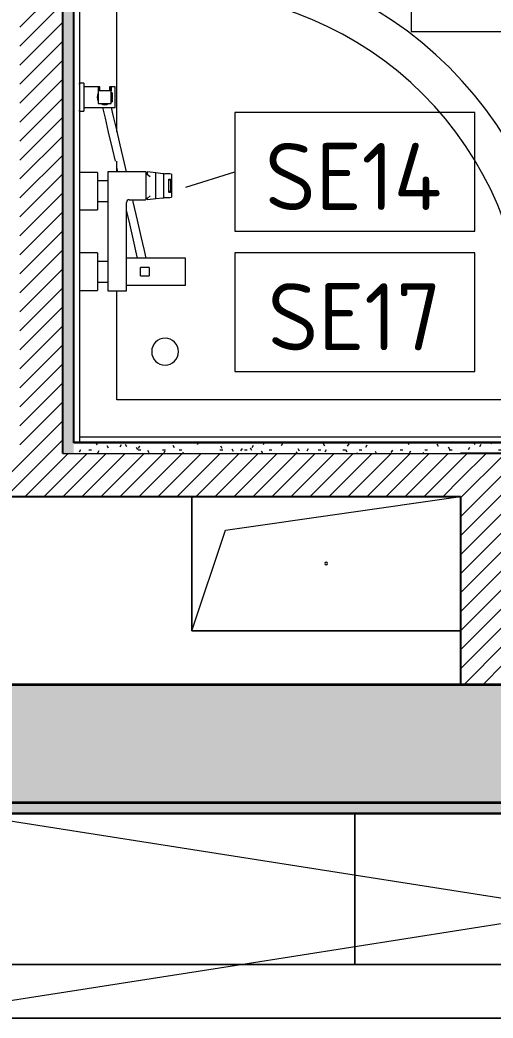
# Model space of a CAD drawing. Header units: millimetres. Extents: x 39815 to 261742, y -8553 to 29000.
# Drawn here: x 97555 to 98436, y 4778 to 6638 of the extents above; entities that cross this region are included whole.
import ezdxf

# ---------------------------------------------------------------- set-up
doc = ezdxf.new("R2010")
doc.units = ezdxf.units.MM
for name, color, linetype, lineweight in [('A-GENM', 7, 'Continuous', 9), ('A-WALL-2', 7, 'Continuous', 9), ('I-FURN', 7, 'Continuous', 9), ('I-WALL', 7, 'Continuous', 9), ('P-SANR-FIXT-IDEN', 7, 'Continuous', 9)]:
    doc.layers.add(name, color=color, linetype=linetype, lineweight=lineweight)
for name, color, linetype, lineweight, true_color in [('A-WALL-1', 7, 'Continuous', 25, 0x3c3c3c), ('A-WALL-3', 7, 'Continuous', 35, 0x3c3c3c), ('A-WALL-FNSH-1', 7, 'Continuous', 15, 0x3c3c3c), ('P-SANR-FIXT-1', 7, 'Continuous', 15, 0x4994b4)]:
    doc.layers.add(name, color=color, linetype=linetype, lineweight=lineweight, true_color=true_color)
doc.styles.add('GOST Common', font='GOST_Common.ttf', dxfattribs={"height": 125})
pattern_1 = [(45, (-14604.555, 0), (-17.6776695, 17.6776695), [])]
pattern_2 = [(0, (-14604.555, 0), (60.96, 15.24), [5.029, -40.691, 5.029, -40.691, -243.84]), (0, (-14604.555, 0), (60.96, 15.24), [-91.44, 5.029, -86.411, 5.029, -40.691, -106.68]), (0, (-14604.555, 0), (60.96, 15.24), [-228.6, 5.029, -25.451, 5.029, -71.171]), (120, (-14581.695, 7.62), (-43.6782272, 45.1729086), [5.029, -40.691, 5.029, -40.691, -243.84]), (120, (-14581.695, 7.62), (-43.6782272, 45.1729086), [-91.44, 5.029, -86.411, 5.029, -40.691, -106.68]), (120, (-14581.695, 7.62), (-43.6782272, 45.1729086), [-228.6, 5.029, -25.451, 5.029, -71.171]), (240, (-14574.075, 38.1), (-17.2817728, -60.4129086), [5.029, -40.691, 5.029, -40.691, -243.84]), (240, (-14574.075, 38.1), (-17.2817728, -60.4129086), [-91.44, 5.029, -86.411, 5.029, -40.691, -106.68]), (240, (-14574.075, 38.1), (-17.2817728, -60.4129086), [-228.6, 5.029, -25.451, 5.029, -71.171])]

# ---------------------------------------------------------------- blocks, each defined once
blk = doc.blocks.new('GM_Отверстие прямоугольное _в плите_ - Отверстие-20657929-Фрагмент 2_11')
at = {"layer": 'A-GENM'}
for p, q in [((-250, -125), (-250, 125)), ((-250, 125), (-250, -125)), ((-187.5, 62.5), (250, 125)), ((-250, -125), (-187.5, 62.5)), ((250, -125), (-250, -125)), ((-250, -125), (250, -125))]:
    blk.add_line(p, q, dxfattribs=at)
for start, end in [(360, 180), (180, 360)]:
    blk.add_arc((0, 0), 2.5, start, end, dxfattribs=at)
blk = doc.blocks.new('Шкаф параметрический - 1_33-25588469-Фрагмент 2_11')
at = {"layer": 'I-FURN'}
for p, q in [((117.3, 381.6), (1912.5, 100)), ((637.5, 100), (2432.7, 381.6)), ((0, 0), (637.5, 100)), ((0, 0), (2550, 0)), ((2550, 0), (0, 0))]:
    blk.add_line(p, q, dxfattribs=at)
blk = doc.blocks.new('поддон угловой - 900х900-30799906-Фрагмент 2_11')
at = {"layer": 'P-SANR-FIXT-1'}
for p, q in [((-270, 450), (-449, 450)), ((-380, 119.2), (-380, 380)), ((-380, 380), (-270, 380)), ((-380, 45), (-380, 65.1)), ((-380, -380), (-380, -177)), ((380, -270), (380, -380)), ((450, -291.4), (450, -270)), ((380, -380), (-380, -380)), ((371, -450), (415.1, -450))]:
    blk.add_line(p, q, dxfattribs=at)
for centre, radius, start, end in [((-270, -270), 720, 360, 90), ((-270, -270), 650, 0, 90), ((-290, -290), 25, 90, 270), ((-290, -290), 25, 270, 90)]:
    blk.add_arc(centre, radius, start, end, dxfattribs=at)
blk = doc.blocks.new('Смеситель для ванны с душевым гарнитуром - Смеситель для ванны с душевым гарнитуром-30756537-Фрагмент 2_11')
at = {"layer": 'P-SANR-FIXT-1'}
for p, q in [((112279, 6519.8), (112271, 6519.8)), ((112271, 6518.2), (112271, 6519.8)), ((112271, 6519.8), (112271, 6519.6)), ((112279, 6519.6), (112279, 6519.8)), ((112279, 6519.8), (112279, 6518.2)), ((112279, 6518.2), (112279, 6469.4)), ((112306.3, 6513), (112279, 6513)), ((112308.3, 6513), (112306.3, 6513)), ((112306.3, 6513), (112306.3, 6505.8)), ((112306.3, 6505.8), (112306.3, 6513)), ((112308.8, 6505.8), (112308.8, 6512.5)), ((112326.8, 6512.5), (112326.8, 6505.8)), ((112329.5, 6513), (112327.3, 6513)), ((112329.5, 6505.8), (112329.5, 6513)), ((112337, 6513), (112329.5, 6513)), ((112329.5, 6513), (112329.5, 6505.8)), ((112337, 6474.5), (112337, 6513)), ((112329.8, 6505.8), (112305.8, 6505.8)), ((112305.8, 6505.8), (112305.8, 6481.8)), ((112329.8, 6481.8), (112329.8, 6505.8)), ((112331.3, 6502.2), (112329.8, 6502.2)), ((112331.3, 6502.2), (112329.8, 6502.2)), ((112331.3, 6502.2), (112329.8, 6502.2)), ((112331.3, 6502.2), (112329.8, 6502.2)), ((112331.3, 6502.2), (112329.8, 6502.2)), ((112331.3, 6502.2), (112329.8, 6502.2)), ((112331.3, 6502.2), (112329.8, 6502.2)), ((112331.3, 6502.2), (112329.8, 6502.2)), ((112329.8, 6499), (112331.3, 6499)), ((112329.8, 6499), (112331.3, 6499)), ((112329.8, 6499), (112331.3, 6499)), ((112329.8, 6499), (112331.3, 6499)), ((112329.8, 6499), (112331.3, 6499)), ((112329.8, 6499), (112331.3, 6499)), ((112329.8, 6499), (112331.3, 6499)), ((112329.8, 6499), (112331.3, 6499)), ((112331.3, 6497.7), (112329.8, 6497.7)), ((112331.3, 6497.7), (112329.8, 6497.7)), ((112331.3, 6497.7), (112329.8, 6497.7)), ((112331.3, 6497.7), (112329.8, 6497.7)), ((112331.3, 6497.7), (112329.8, 6497.7)), ((112331.3, 6497.7), (112329.8, 6497.7)), ((112331.3, 6497.7), (112329.8, 6497.7)), ((112331.3, 6497.7), (112329.8, 6497.7)), ((112329.8, 6494.4), (112331.3, 6494.4)), ((112329.8, 6494.4), (112331.3, 6494.4)), ((112329.8, 6494.4), (112331.3, 6494.4)), ((112329.8, 6494.4), (112331.3, 6494.4)), ((112329.8, 6494.4), (112331.3, 6494.4)), ((112329.8, 6494.4), (112331.3, 6494.4)), ((112329.8, 6494.4), (112331.3, 6494.4)), ((112329.8, 6494.4), (112331.3, 6494.4)), ((112331.3, 6493.2), (112329.8, 6493.2)), ((112331.3, 6493.2), (112329.8, 6493.2)), ((112331.3, 6493.2), (112329.8, 6493.2)), ((112331.3, 6493.2), (112329.8, 6493.2)), ((112331.3, 6493.2), (112329.8, 6493.2)), ((112331.3, 6493.2), (112329.8, 6493.2)), ((112331.3, 6493.2), (112329.8, 6493.2)), ((112331.3, 6493.2), (112329.8, 6493.2)), ((112329.8, 6489.9), (112331.3, 6489.9)), ((112329.8, 6489.9), (112331.3, 6489.9)), ((112329.8, 6489.9), (112331.3, 6489.9)), ((112329.8, 6489.9), (112331.3, 6489.9)), ((112329.8, 6489.9), (112331.3, 6489.9)), ((112329.8, 6489.9), (112331.3, 6489.9)), ((112329.8, 6489.9), (112331.3, 6489.9)), ((112329.8, 6489.9), (112331.3, 6489.9)), ((112331.3, 6502.2), (112331.3, 6499)), ((112331.3, 6499), (112331.3, 6502.2)), ((112331.3, 6502.2), (112331.3, 6499)), ((112331.3, 6499), (112331.3, 6502.2)), ((112331.3, 6502.2), (112331.3, 6499)), ((112331.3, 6499), (112331.3, 6502.2)), ((112331.3, 6502.2), (112331.3, 6499)), ((112331.3, 6499), (112331.3, 6502.2)), ((112331.3, 6502.2), (112331.3, 6499)), ((112331.3, 6499), (112331.3, 6502.2)), ((112331.3, 6502.2), (112331.3, 6499)), ((112331.3, 6499), (112331.3, 6502.2)), ((112331.3, 6502.2), (112331.3, 6499)), ((112331.3, 6499), (112331.3, 6502.2)), ((112331.3, 6502.2), (112331.3, 6499)), ((112331.3, 6499), (112331.3, 6502.2)), ((112331.3, 6497.7), (112331.3, 6494.4)), ((112331.3, 6494.4), (112331.3, 6497.7)), ((112331.3, 6497.7), (112331.3, 6494.4)), ((112331.3, 6494.4), (112331.3, 6497.7)), ((112331.3, 6497.7), (112331.3, 6494.4)), ((112331.3, 6494.4), (112331.3, 6497.7)), ((112331.3, 6497.7), (112331.3, 6494.4)), ((112331.3, 6494.4), (112331.3, 6497.7)), ((112331.3, 6497.7), (112331.3, 6494.4)), ((112331.3, 6494.4), (112331.3, 6497.7)), ((112331.3, 6497.7), (112331.3, 6494.4)), ((112331.3, 6494.4), (112331.3, 6497.7)), ((112331.3, 6497.7), (112331.3, 6494.4)), ((112331.3, 6494.4), (112331.3, 6497.7)), ((112331.3, 6497.7), (112331.3, 6494.4)), ((112331.3, 6494.4), (112331.3, 6497.7)), ((112331.3, 6493.2), (112331.3, 6489.9)), ((112331.3, 6489.9), (112331.3, 6493.2)), ((112331.3, 6493.2), (112331.3, 6489.9)), ((112331.3, 6489.9), (112331.3, 6493.2)), ((112331.3, 6493.2), (112331.3, 6489.9)), ((112331.3, 6489.9), (112331.3, 6493.2)), ((112331.3, 6493.2), (112331.3, 6489.9)), ((112331.3, 6489.9), (112331.3, 6493.2)), ((112331.3, 6493.2), (112331.3, 6489.9)), ((112331.3, 6489.9), (112331.3, 6493.2)), ((112331.3, 6493.2), (112331.3, 6489.9)), ((112331.3, 6489.9), (112331.3, 6493.2)), ((112331.3, 6493.2), (112331.3, 6489.9)), ((112331.3, 6489.9), (112331.3, 6493.2)), ((112331.3, 6493.2), (112331.3, 6489.9)), ((112331.3, 6489.9), (112331.3, 6493.2)), ((112279, 6474.5), (112337, 6474.5)), ((112305.8, 6481.8), (112329.8, 6481.8)), ((112331.3, 6488.6), (112329.8, 6488.6)), ((112331.3, 6488.6), (112329.8, 6488.6)), ((112331.3, 6488.6), (112329.8, 6488.6)), ((112331.3, 6488.6), (112329.8, 6488.6)), ((112331.3, 6488.6), (112329.8, 6488.6)), ((112331.3, 6488.6), (112329.8, 6488.6)), ((112331.3, 6488.6), (112329.8, 6488.6)), ((112331.3, 6488.6), (112329.8, 6488.6)), ((112329.8, 6485.4), (112331.3, 6485.4)), ((112329.8, 6485.4), (112331.3, 6485.4)), ((112329.8, 6485.4), (112331.3, 6485.4)), ((112329.8, 6485.4), (112331.3, 6485.4)), ((112329.8, 6485.4), (112331.3, 6485.4)), ((112329.8, 6485.4), (112331.3, 6485.4)), ((112329.8, 6485.4), (112331.3, 6485.4)), ((112329.8, 6485.4), (112331.3, 6485.4)), ((112331.3, 6488.6), (112331.3, 6485.4)), ((112331.3, 6485.4), (112331.3, 6488.6)), ((112331.3, 6488.6), (112331.3, 6485.4)), ((112331.3, 6485.4), (112331.3, 6488.6)), ((112331.3, 6488.6), (112331.3, 6485.4)), ((112331.3, 6485.4), (112331.3, 6488.6)), ((112331.3, 6488.6), (112331.3, 6485.4)), ((112331.3, 6485.4), (112331.3, 6488.6)), ((112331.3, 6488.6), (112331.3, 6485.4)), ((112331.3, 6485.4), (112331.3, 6488.6)), ((112331.3, 6488.6), (112331.3, 6485.4)), ((112331.3, 6485.4), (112331.3, 6488.6)), ((112331.3, 6488.6), (112331.3, 6485.4)), ((112331.3, 6485.4), (112331.3, 6488.6)), ((112331.3, 6488.6), (112331.3, 6485.4)), ((112331.3, 6485.4), (112331.3, 6488.6)), ((112271, 6467.8), (112271, 6469.4)), ((112271, 6468), (112271, 6467.8)), ((112271, 6467.8), (112279, 6467.8)), ((112279, 6469.4), (112279, 6467.8)), ((112279, 6467.8), (112279, 6468)), ((112342, 6354.8), (112340, 6363.3)), ((112304, 6353.8), (112271, 6353.8)), ((112304, 6353.8), (112271, 6353.8)), ((112304, 6353.8), (112304, 6283.8)), ((112304, 6353.8), (112304, 6283.8)), ((112323.3, 6353.8), (112323.3, 6133.8)), ((112323.3, 6353.8), (112323.3, 6133.8)), ((112393.8, 6354.8), (112324.3, 6354.8)), ((112393.8, 6354.8), (112324.3, 6354.8)), ((112394.8, 6303.8), (112394.8, 6353.8)), ((112394.8, 6303.8), (112394.8, 6353.8)), ((112394.8, 6351.4), (112402.6, 6346)), ((112396.6, 6354.7), (112397.4, 6354.7)), ((112396.6, 6354.7), (112396.6, 6349.6)), ((112413.1, 6352.8), (112397.4, 6354.7)), ((112413.1, 6304.8), (112413.1, 6352.8)), ((112425.9, 6351.2), (112413.1, 6352.8)), ((112427.5, 6351), (112425.9, 6351.2)), ((112427.5, 6306.6), (112427.5, 6351)), ((112429.8, 6350.7), (112427.5, 6351)), ((112438.7, 6350.8), (112429.8, 6350.8)), ((112437.5, 6341.3), (112440, 6341.3)), ((112438.2, 6340.5), (112438.2, 6341.3)), ((112442.1, 6350.3), (112438.7, 6350.8)), ((112442.1, 6350.3), (112442.1, 6307.3)), ((112323.3, 6338), (112304, 6338)), ((112437.2, 6318.4), (112437.2, 6339.2)), ((112440.2, 6339.2), (112437.2, 6339.2)), ((112440.2, 6339.2), (112440.2, 6318.4)), ((112396.6, 6305.8), (112396.6, 6302.9)), ((112397.4, 6302.9), (112396.6, 6302.9)), ((112397.4, 6302.9), (112413.1, 6304.8)), ((112413.1, 6304.8), (112425.9, 6306.4)), ((112425.9, 6306.4), (112427.5, 6306.6)), ((112427.5, 6306.6), (112429.8, 6306.8)), ((112429.8, 6306.8), (112438.7, 6306.8)), ((112440.2, 6318.4), (112437.2, 6318.4)), ((112440, 6316.3), (112437.5, 6316.3)), ((112438.2, 6316.3), (112438.2, 6317.1)), ((112438.7, 6306.8), (112442.1, 6307.3)), ((112304, 6299.5), (112323.3, 6299.5)), ((112358.3, 6133.8), (112358.3, 6297.8)), ((112358.3, 6133.8), (112358.3, 6297.8)), ((112363.3, 6302.8), (112393.8, 6302.8)), ((112363.3, 6302.8), (112393.8, 6302.8)), ((112271, 6283.8), (112304, 6283.8)), ((112271, 6283.8), (112304, 6283.8)), ((112304, 6203.8), (112271, 6203.8)), ((112304, 6203.8), (112271, 6203.8)), ((112304, 6203.8), (112304, 6133.8)), ((112304, 6203.8), (112304, 6133.8)), ((112467.8, 6193.8), (112358.3, 6193.8)), ((112468.3, 6144.3), (112468.3, 6193.3)), ((112323.3, 6188), (112304, 6188)), ((112400.3, 6176.8), (112384.3, 6176.8)), ((112384.3, 6176.3), (112384.3, 6176.8)), ((112384.3, 6176.8), (112384.3, 6176.7)), ((112384.3, 6161.3), (112384.3, 6176.3)), ((112400.3, 6176.7), (112400.3, 6176.8)), ((112400.3, 6176.8), (112400.3, 6176.3)), ((112400.3, 6176.3), (112400.3, 6161.3)), ((112384.3, 6160.8), (112384.3, 6161.3)), ((112384.3, 6160.9), (112384.3, 6160.8)), ((112384.3, 6160.8), (112400.3, 6160.8)), ((112400.3, 6161.3), (112400.3, 6160.8)), ((112400.3, 6160.8), (112400.3, 6160.9)), ((112304, 6149.5), (112323.3, 6149.5)), ((112358.3, 6143.8), (112467.8, 6143.8)), ((112271, 6133.8), (112304, 6133.8)), ((112271, 6133.8), (112304, 6133.8)), ((112324.3, 6132.8), (112357.3, 6132.8)), ((112324.3, 6132.8), (112357.3, 6132.8))]:
    blk.add_line(p, q, dxfattribs=at)
at = {"layer": 'P-SANR-FIXT-1', "flags": 128}
for points in [[(112337.5, 6374.4), (112332.1, 6398), (112325, 6428.9), (112319, 6454.8), (112314.5, 6474.5)], [(112329.9, 6474.5), (112333.1, 6460.6), (112338.9, 6435.2), (112345.9, 6404.8), (112353.7, 6370.8), (112357.4, 6354.8)], [(112437.2, 6339.2), (112437.3, 6339.6), (112437.3, 6340.1), (112437.3, 6340.5), (112437.3, 6340.8), (112437.4, 6341.1), (112437.4, 6341.2), (112437.5, 6341.3)], [(112440, 6341.2), (112440.1, 6341.1), (112440.1, 6340.8), (112440.2, 6340.5), (112440.2, 6340.1), (112440.2, 6339.6), (112440.2, 6339.2)], [(112402.6, 6309.8), (112396.9, 6305), (112394.8, 6304.1)], [(112437.5, 6316.3), (112437.4, 6316.4), (112437.4, 6316.5), (112437.3, 6316.8), (112437.3, 6317.1), (112437.3, 6317.5), (112437.3, 6317.9), (112437.2, 6318.4)], [(112440.2, 6318.4), (112440.2, 6317.9), (112440.2, 6317.5), (112440.2, 6317.1), (112440.1, 6316.8), (112440.1, 6316.5), (112440, 6316.4)], [(112369.3, 6302.8), (112370.1, 6299.1), (112378, 6264.8), (112385.1, 6234), (112391, 6208), (112394.3, 6193.8)], [(112378.9, 6193.8), (112377, 6202.2), (112371.2, 6227.6), (112364.2, 6258), (112358.3, 6283.5)]]:
    blk.add_lwpolyline(points, dxfattribs=at)
at = {"layer": 'P-SANR-FIXT-1'}
for centre, radius, start, end in [((112308.3, 6512.5), 0.5, 0, 90), ((112327.3, 6512.5), 0.5, 90, 180), ((112317.8, 6493.8), 14.2, 148.1524, 211.7439), ((112317.8, 6493.8), 14.2, 148.1524, 211.7439), ((112317.8, 6493.8), 14.2, 328.3082, 32.0443), ((112317.8, 6493.8), 14.2, 328.3082, 32.0443), ((112317.8, 6493.8), 14.2, 238.2631, 301.8541), ((112317.8, 6493.8), 14.2, 238.2631, 301.8541), ((112324.3, 6353.8), 1, 90, 180), ((112324.3, 6353.8), 1, 90, 180), ((112393.8, 6353.8), 1, 0, 90), ((112393.8, 6353.8), 1, 0, 90), ((112393.8, 6303.8), 1, 270, 0), ((112393.8, 6303.8), 1, 270, 0), ((112363.3, 6297.8), 5, 90, 180), ((112363.3, 6297.8), 5, 90, 180), ((112467.8, 6193.3), 0.5, 0, 90), ((112467.8, 6144.3), 0.5, 270, 0), ((112324.3, 6133.8), 1, 180, 270), ((112324.3, 6133.8), 1, 180, 270), ((112357.3, 6133.8), 1, 270, 0), ((112357.3, 6133.8), 1, 270, 0)]:
    blk.add_arc(centre, radius, start, end, dxfattribs=at)
blk = doc.blocks.new('М_сантехническая_рамка1 - В рамке-30590747-Фрагмент 2_11')
at = {"layer": 'P-SANR-FIXT-IDEN'}
for p, q in [((4.293, 2.24), (-4.639, 2.24)), ((-4.639, 2.24), (-4.639, -2.178)), ((4.293, -2.178), (4.293, 2.24)), ((-4.639, -2.178), (4.293, -2.178))]:
    blk.add_line(p, q, dxfattribs=at)

msp = doc.modelspace()

# ---------------------------------------------------------------- hatches: boundary and pattern name
at = {"layer": 'I-WALL'}
h = msp.add_hatch(dxfattribs=at)
h.set_pattern_fill('FP_9', color=256, style=0, pattern_type=2)
h.set_pattern_definition(pattern_2)
h.paths.add_polyline_path([(97635.4, 5830), (97655.4, 5830), (97655.4, 8060), (97635.4, 8060), (97635.4, 6051.8)])
h = msp.add_hatch(dxfattribs=at)
h.set_pattern_fill('FP_1', color=256, style=0, pattern_type=2)
h.set_pattern_definition(pattern_1)
h.paths.add_polyline_path([(97635.4, 5830), (97635.4, 7980), (97555.4, 7980), (97555.4, 5830), (97594.9, 5830)])
h = msp.add_hatch(dxfattribs=at)
h.set_pattern_fill('FP_9', color=256, style=0, pattern_type=2)
h.set_pattern_definition(pattern_2)
h.paths.add_polyline_path([(98455.4, 5830), (98475.4, 5830), (98475.4, 5850), (97655.4, 5850), (97655.4, 5830), (98375.4, 5830)])
h = msp.add_hatch(dxfattribs=at)
h.set_pattern_fill('FP_1', color=256, style=0, pattern_type=2)
h.set_pattern_definition(pattern_1)
h.paths.add_polyline_path([(98241.6, 5750), (98375.4, 5750), (98375.4, 5830), (97405.4, 5830), (97405.4, 5750), (97918.3, 5750)])
h = msp.add_hatch(dxfattribs=at)
h.set_pattern_fill('FP_1', color=256, style=0, pattern_type=2)
h.set_pattern_definition(pattern_1)
h.paths.add_polyline_path([(98375.4, 5400), (98455.4, 5400), (98455.4, 5830), (98375.4, 5830), (98375.4, 5551.1)])
h = msp.add_hatch(dxfattribs=at)
h.set_pattern_fill('FP_3', color=256, style=0, pattern_type=2)
h.set_pattern_definition([(45, (-14604.555, 0), (-28.51196, 28.51196), []), (45, (-14576.043, 0), (-28.51196, 28.51196), [50.403, -10.081, 1.676, -8.404])])
h.paths.add_polyline_path([(104725.4, 5180), (104725.4, 5400), (103825.4, 5400), (103825.4, 5180), (104685.4, 5180)])
h.paths.add_polyline_path([(102745.4, 5180), (102775.4, 5180), (102775.4, 5400), (97325.4, 5400), (97325.4, 5180), (101798.4, 5180)])
h = msp.add_hatch(dxfattribs=at)
h.set_pattern_fill('FP_9', color=256, style=0, pattern_type=2)
h.set_pattern_definition(pattern_2)
h.paths.add_polyline_path([(104385.2, 5160), (104725.4, 5160), (104725.4, 5180), (103855.4, 5180), (103855.4, 5172), (103825.4, 5172), (103825.4, 5160), (103855.4, 5160)])
h.paths.add_polyline_path([(102775.4, 5160), (102775.4, 5172), (102745.4, 5172), (102745.4, 5180), (97305.4, 5180), (97305.4, 5160), (101798.4, 5160)])

# ---------------------------------------------------------------- linework, layer by layer
at = {"layer": 'A-WALL-1'}
for p, q in [((97655.4, 5850), (97655.4, 8080)), ((97635.4, 5830), (97635.4, 8060)), ((98475.4, 5850), (97655.4, 5850)), ((98455.4, 5830), (98375.4, 5830)), ((97405.4, 5750), (98375.4, 5750)), ((98375.4, 5750), (98375.4, 5400)), ((97305.4, 5160), (102775.4, 5160))]:
    msp.add_line(p, q, dxfattribs=at)
at = {"layer": 'A-WALL-2'}
msp.add_line((97635.4, 5830), (98375.4, 5830), dxfattribs=at)
at = {"layer": 'A-WALL-3'}
for p, q in [((97325.4, 5400), (102745.4, 5400)), ((97325.4, 5180), (102745.4, 5180))]:
    msp.add_line(p, q, dxfattribs=at)
at = {"layer": 'A-WALL-FNSH-1'}
for p, q in [((97656.4, 5851), (97656.4, 8081)), ((98476.4, 5851), (97656.4, 5851)), ((97304.4, 5159), (102775.4, 5159))]:
    msp.add_line(p, q, dxfattribs=at)
at = {"layer": 'I-FURN'}
for p, q in [((98178.8, 5160), (98178.8, 4878.4)), ((98178.8, 4878.4), (98178.8, 5160)), ((98178.8, 4878.4), (98178.8, 5160)), ((98178.8, 5160), (98178.8, 4878.4)), ((97328.8, 4878.4), (98178.8, 4878.4)), ((98178.8, 4878.4), (97328.8, 4878.4)), ((98178.8, 4878.4), (99028.8, 4878.4)), ((99028.8, 4878.4), (98178.8, 4878.4))]:
    msp.add_line(p, q, dxfattribs=at)
at = {"layer": 'I-WALL'}
for p, q in [((97666.4, 8091), (97666.4, 5850)), ((97666.4, 5861), (98486.4, 5861))]:
    msp.add_line(p, q, dxfattribs=at)
at = {"layer": 'P-SANR-FIXT-IDEN'}
msp.add_line((97863.8, 6326.3), (97955.5, 6354.6), dxfattribs=at)

# ---------------------------------------------------------------- block references
at = {"layer": 'A-GENM'}
msp.add_blockref('GM_Отверстие прямоугольное _в плите_ - Отверстие-20657929-Фрагмент 2_11', (98125.4, 5625), dxfattribs=at)
at = {"layer": 'I-FURN'}
msp.add_blockref('Шкаф параметрический - 1_33-25588469-Фрагмент 2_11', (97328.8, 4778.4), dxfattribs=at)
at = {"layer": 'P-SANR-FIXT-1'}
for name, p in [('поддон угловой - 900х900-30799906-Фрагмент 2_11', (98115.5, 6309.8)), ('Смеситель для ванны с душевым гарнитуром - Смеситель для ванны с душевым гарнитуром-30756537-Фрагмент 2_11', (-14604.6, 0))]:
    msp.add_blockref(name, p, dxfattribs=at)
at = {"layer": 'P-SANR-FIXT-IDEN', "xscale": 49.99999999999998, "yscale": 49.99999999999998, "zscale": 49.99999999999998}
for p in [(98515.2, 6724.9), (98187.5, 6353.1), (98187.5, 6091.9)]:
    msp.add_blockref('М_сантехническая_рамка1 - В рамке-30590747-Фрагмент 2_11', p, dxfattribs=at)

# ---------------------------------------------------------------- texts
at = {"layer": 'P-SANR-FIXT-IDEN', "char_height": 125, "attachment_point": 1, "style": 'GOST Common'}
for s, insert, width in [('SE14', (98011.5, 6408.5), 424.894), ('SE17', (98016.5, 6147.3), 412.869)]:
    msp.add_mtext(s, dxfattribs=dict(at, insert=insert, width=width))

doc.saveas('drawing.dxf')
